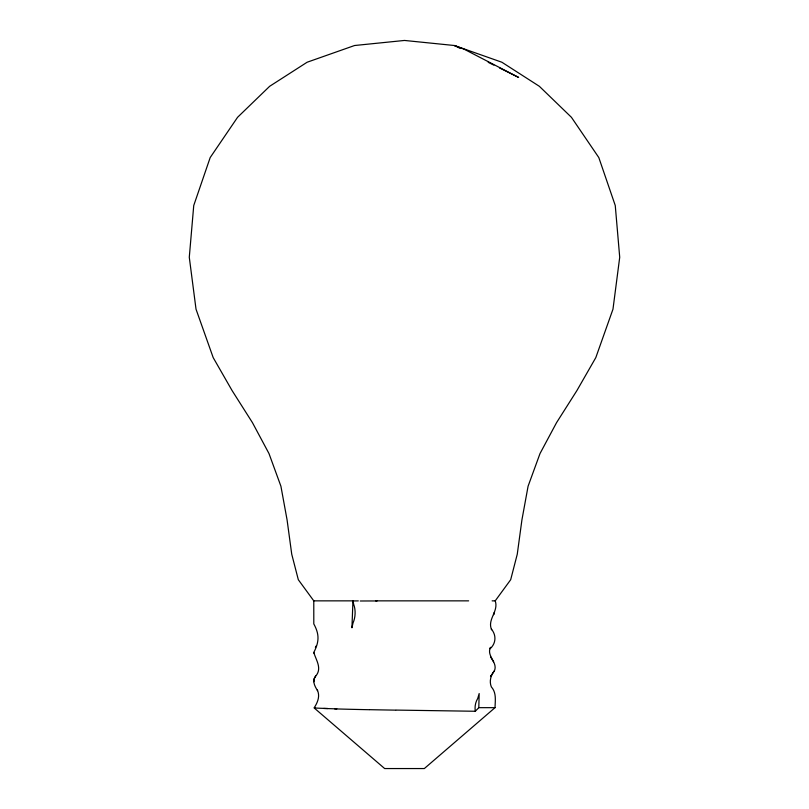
<?xml version="1.0" encoding="UTF-8"?>
<svg xmlns="http://www.w3.org/2000/svg" width="809" height="809" viewBox="0 0 809 809"><rect width="100%" height="100%" fill="white"/><g stroke="black" fill="none" stroke-linecap="round" stroke-linejoin="round"><path stroke-width="1.21" d="M495.027 707.663C495.209 700.533 496.605 692.666 491.346 686.902C489.051 681.259 490.82 675.222 494.471 670.681C497.99 662.227 486.148 656.059 490.517 647.311L490.143 648.707C496.2 643.297 496.392 634.964 491.366 629.078L491.619 629.715C486.978 619.411 498.88 611.442 495.219 600.854L510.681 579.719L517.264 554.216L521.926 519.884L528.085 486.229L540.007 453.566L556.562 422.632L576.908 390.575L595.808 357.608L612.979 309.19L619.714 257.272L615.255 205.506L598.812 157.563L571.437 117.315L539.35 86.3L501.873 62.232L454.436 45.516L404.5 40.45L354.564 45.516L307.127 62.232L269.65 86.3L237.563 117.315L210.188 157.563L193.745 205.506L189.286 257.272L196.021 309.19L213.192 357.608L232.092 390.575L252.438 422.632L268.993 453.566L280.915 486.229L287.074 519.884L291.736 554.216L298.319 579.719L313.781 600.854L313.801 623.921C319.585 634.468 319.201 641.901 313.811 652.438C315.995 660.225 322.579 668.598 315.399 676.455C311.92 681.087 314.893 686.528 317.563 690.643L317.371 690.077C320.293 696.347 317.532 702.616 314.114 707.895L384.659 768.55L424.341 768.55L495.027 707.663L478.807 707.663L475.308 711.263L396.167 710.09M478.807 707.663L479.171 693.535L477.745 698.43A15.745 12.883 -85.5 0 0 475.308 711.263M352.946 600.854L351.945 627.794L353.037 622.91A15.745 9.02 -86.8 0 0 353.715 604.444L352.946 600.854L313.781 600.854M313.821 681.734L314.195 678.63L315.682 675.96M493.632 614.486L494.501 612.524L493.53 614.688M494.471 670.681L490.497 676.587L491.387 675.414M315.379 647.392L316.491 645.572M353.007 600.945L358.306 600.895M375.689 600.854L468.644 600.854M492.125 600.854L495.219 600.854M460.068 48.318L454.436 45.516L464.295 49.268L518.64 77.431L499.487 67.916M488.221 62.313L493.854 65.114M490.507 656.817L493.621 661.924M313.811 652.438L313.872 653.146M360.248 600.996A87.878 1.992 0.4 0 1 377.014 600.956M395.672 710.14A88.636 0.91 0.9 0 1 369.844 709.685M369.47 709.715A89.273 1.315 0.8 0 1 334.673 708.876M336.827 708.866A88.282 0.627 1.2 0 1 323.721 708.462M327.837 708.512A88.778 0.819 0.9 0 1 314.964 707.976M314.398 707.895A88.919 0.86 0.8 0 1 315.358 707.835"/></g></svg>
